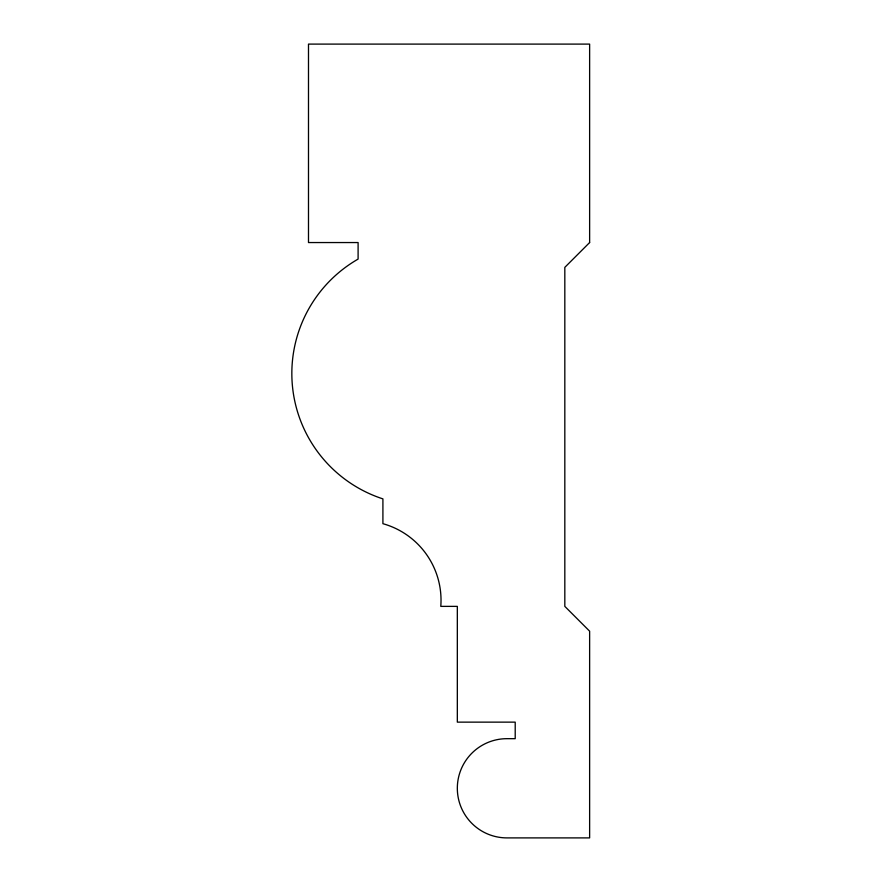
<?xml version="1.0" encoding="UTF-8"?>
<svg xmlns="http://www.w3.org/2000/svg" width="882" height="882" viewBox="0 0 882 882"><rect width="100%" height="100%" fill="white"/><g stroke="black" fill="none" stroke-linecap="round" stroke-linejoin="round"><path stroke-width="1.32" d="M589.628 242.55L564.822 267.356L564.822 606.375L589.628 631.181L589.628 837.9L506.941 837.9A49.613 49.613 0 0 1 457.328 788.288A49.613 49.613 0 0 1 506.941 738.675L515.209 738.675L515.209 722.138L457.328 722.138L457.328 606.375L440.791 606.375A79.512 79.512 0 0 0 382.909 523.688L382.909 498.881A131.87 131.87 0 0 1 358.103 259.088L358.103 242.55L308.491 242.55L308.491 44.1L589.628 44.1L589.628 242.55"/></g></svg>
